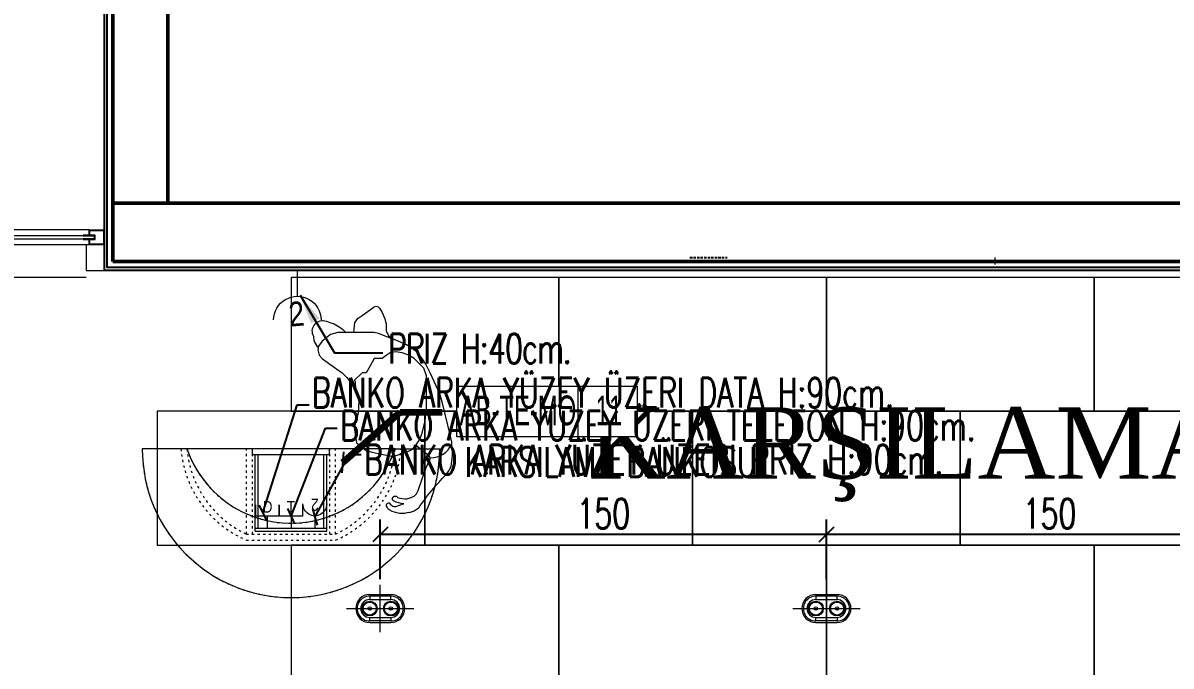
# Model space of a CAD drawing. Header units: millimetres. Extents: x 26282 to 30760, y 1404 to 4574.
# Drawn here: x 27641.6 to 28027.6, y 2442.7 to 2658.9 of the extents above; entities that cross this region are included whole.
import ezdxf
from ezdxf.enums import TextEntityAlignment as Align

# ---------------------------------------------------------------- set-up
doc = ezdxf.new("R2010")
doc.units = ezdxf.units.MM
doc.header["$LTSCALE"] = 0.25
doc.set_wipeout_variables(frame=1)
doc.header["$PDMODE"] = 3
for name, pattern in [('ACAD_ISO03W100', [30, 12, -18]), ('DUZ', [0]), ('HIDDEN2', [4.7625, 3.175, -1.5875])]:
    doc.linetypes.add(name, pattern=pattern)
for name, color, linetype, lineweight in [('AB-DUV', 4, 'Continuous', 50), ('Ahşap Hatch', 44, 'DUZ', 15), ('DOĞRAMA', 30, 'Continuous', 20), ('ELC_SYMBOL (3RDF)', 160, 'Continuous', 20), ('ELC_TEXT (3RDF)', 125, 'Continuous', 15), ('ELECTRIC SYMBOL (3RDF)', 160, 'Continuous', 20), ('FURNITURE (3RDF)', 43, 'Continuous', 20), ('GLASS (3RDF)', 140, 'Continuous', 9), ('INSANGOR', 9, 'Continuous', 5), ('LIGHTING FIXTURE (3RDF)', 20, 'Continuous', 15), ('METAL KES', 5, 'Continuous', 5), ('SERAMIK-floor (3RDF)', 32, 'Continuous', 15), ('TEXT-GNRL (3RDF)', 254, 'Continuous', 15), ('TEXT-LOC-CODE-CEILING(3RDF)', 125, 'Continuous', 15), ('TEXT-LOC-CODE-KEY(3RDF)', 125, 'Continuous', 15), ('WIPEOUT-KEY-2(3RDF)', 9, 'Continuous', 5), ('WOOD (3RDF)', 45, 'Continuous', 15)]:
    doc.layers.add(name, color=color, linetype=linetype, lineweight=lineweight)
for name, color, linetype in [('BOYA (3RDF)', 151, 'Continuous'), ('DIM_RCP (3RDF)', 1, 'Continuous'), ('SIVA (3RDF)', 181, 'Continuous'), ('TEFRIS (3RDF)', 31, 'Continuous'), ('WALL COVERING_MARBLE (3RDF)', 246, 'Continuous')]:
    doc.layers.add(name, color=color, linetype=linetype)
doc.styles.add('DIMTEXT', font='simplex.shx', dxfattribs={"width": 0.7})
doc.styles.add('K-20', font='simplex.shx', dxfattribs={"width": 0.7})
doc.styles.add('mimpro1', font='ARIALN.TTF', dxfattribs={"height": 20})
doc.styles.add('OLCU', font='ARIALN.TTF', dxfattribs={"width": 0.7})
doc.styles.add('OLCU5', font='cityb___.ttf', dxfattribs={"width": 0.8, "height": 1.25})
doc.styles.get("Standard").update_dxf_attribs({"font": 'arial.ttf'})
doc.styles.add('STYLE1', font='cityb___.ttf', dxfattribs={"width": 0.7, "height": 3.75})
doc.dimstyles.new('(YP-ZC)D50', dxfattribs={"dimtxt": 10, "dimasz": 5, "dimexe": 5, "dimexo": 0, "dimgap": 2, "dimtad": 1, "dimdec": 1, "dimrnd": 0.5, "dimzin": 9, "dimdsep": 46, "dimtxsty": 'DIMTEXT', "dimblk": 'OBLIQUE', "dimcen": 0.09, "dimclrd": 256, "dimclre": 256, "dimclrt": 256, "dimadec": 0, "dimazin": 0, "dimtfac": 1, "dimtdec": 1, "dimtix": 1, "dimtmove": 2, "dimatfit": 3, "dimldrblk": 'OBLIQUE', "dimfxl": 15, "dimfxlon": 1, "dimtolj": 1, "dimtzin": 0, "dimlwd": -1, "dimlwe": -1, "dimarcsym": 0})
doc.dimstyles.new('ISO-25', dxfattribs={"dimtxt": 2.5, "dimasz": 2.5, "dimexe": 1.25, "dimexo": 0.625, "dimtad": 1, "dimtxsty": 'Standard', "dimcen": 2.5, "dimadec": 0, "dimazin": 0, "dimtfac": 1, "dimtmove": 0, "dimatfit": 3, "dimfxl": 1, "dimarcsym": 0})
doc.dimstyles.new('olcu5', dxfattribs={"dimtxt": 1.25, "dimasz": 1, "dimexe": 1, "dimexo": 1, "dimgap": 0.5, "dimtad": 1, "dimdec": 1, "dimzin": 12, "dimdsep": 46, "dimtxsty": 'OLCU5', "dimblk1": 'OBLIQUE', "dimblk2": 'OBLIQUE', "dimsah": 1, "dimcen": 1, "dimdle": 1, "dimclrd": 256, "dimclre": 256, "dimclrt": 256, "dimadec": 1, "dimazin": 0, "dimtfac": 1, "dimtdec": 1, "dimtmove": 2, "dimatfit": 3, "dimldrblk": 'OBLIQUE', "dimfxl": 0.1, "dimtolj": 1, "dimtzin": 15, "dimarcsym": 1})
doc.dimstyles.new('STANDARD20', dxfattribs={"dimtxt": 4, "dimasz": 2.5, "dimexe": 2.5, "dimexo": 0.1, "dimgap": 1, "dimtad": 1, "dimdec": 1, "dimdsep": 46, "dimtxsty": 'K-20', "dimblk1": 'OBLIQUE', "dimblk2": 'OBLIQUE', "dimsah": 1, "dimcen": 4.5, "dimdle": 2.5, "dimclrt": 256, "dimadec": 0, "dimazin": 0, "dimtfac": 1, "dimtdec": 1, "dimtix": 1, "dimtmove": 2, "dimatfit": 3, "dimldrblk": 'OBLIQUE', "dimfxl": 1, "dimtolj": 1, "dimarcsym": 0})

# ---------------------------------------------------------------- blocks, each defined once
blk = doc.blocks.new('A$C187D15ED')
at = {"layer": 'WALL COVERING_MARBLE (3RDF)', "linetype": 'HIDDEN2'}
blk.add_line((8295.4, 2375.08), (8307.9, 2375.08), dxfattribs=at)
blk.add_line((8295.4, 2375.08), (8307.9, 2375.08), dxfattribs=at)
at = {"layer": 'WALL COVERING_MARBLE (3RDF)', "lineweight": 0}
blk.add_line((8397.9, 2375.08), (8397.9, 2372.69), dxfattribs=at)
blk.add_line((8397.9, 2375.08), (8397.9, 2372.69), dxfattribs=at)
blk = doc.blocks.new('A$C5E2B7A79')
at = {"layer": 'DOĞRAMA', "color": 252, "ltscale": 0.25}
for p, q in [((0, 5), (146.57, 5)), ((0, 0), (146.57, 0))]:
    blk.add_line(p, q, dxfattribs=at)
at = {"layer": 'GLASS (3RDF)'}
blk.add_lwpolyline([(148.37, 2), (-1.8, 2), (-1.8, 3), (148.37, 3)], dxfattribs=at)
at = {"layer": 'METAL KES', "ltscale": 0.25}
for points in [[(0, 3.2), (0, 5), (-5, 5), (-5, 0), (0, 0), (0, 1.8)], [(-0.2, 3.2), (-0.2, 4.8), (-4.8, 4.8), (-4.8, 0.2), (-0.2, 0.2), (-0.2, 1.8)], [(146.57, 3.2), (146.57, 5), (151.57, 5), (151.57, 0), (146.57, 0), (146.57, 1.8)], [(146.77, 3.2), (146.77, 4.8), (151.37, 4.8), (151.37, 0.2), (146.77, 0.2), (146.77, 1.8)]]:
    blk.add_lwpolyline(points, dxfattribs=at)
for points in [[(2, 3), (-1.8, 3), (-1.8, 2), (2, 2), (2, 1.8), (-2, 1.8), (-2, 3.2), (2, 3.2)], [(144.57, 3), (148.37, 3), (148.37, 2), (144.57, 2), (144.57, 1.8), (148.57, 1.8), (148.57, 3.2), (144.57, 3.2)]]:
    blk.add_lwpolyline(points, close=True, dxfattribs=at)
blk = doc.blocks.new('A$C2CAC699B')
at = {"layer": 'INSANGOR', "linetype": 'Continuous'}
for points in [[(61.83, 63.24), (59.14, 62.62), (43.45, 58.95), (39.91, 57.8), (30.36, 53.48), (26.41, 51.42), (23.81, 49.84), (20.75, 47.29), (18.59, 44.37), (17.66, 42.59), (15.96, 38.9), (15.24, 37.1)], [(62.89, 63.28), (61.83, 63.24)], [(87.6, 42.94), (87.1, 44.36), (86.45, 46.18), (85.28, 47.26), (83.82, 48.01), (78.58, 49.85), (73.36, 51.65), (71.4, 52.57), (69.44, 53.49), (68.59, 53.2), (65.52, 49.85), (64.86, 48.93), (64.2, 48.01), (63, 47.07)], [(18.25, 2.72), (19.88, 2.4), (22.31, 3), (23.81, 4.24), (26.44, 7.87), (30.36, 13.34), (32.46, 15.6), (36.89, 18.82), (39, 19.96), (40.81, 20.65), (43.02, 20.97), (48.66, 20.65), (51.94, 19.73), (55.22, 18.82), (62.21, 19.99), (65.67, 24.29), (66.38, 27.07), (66.99, 29.76), (68.33, 36.69), (68.3, 37.07), (66.99, 40.7), (65.67, 44.37), (64.75, 45.75), (63, 47.07)], [(63, 47.07), (61.75, 48.01), (59.69, 49.1), (57.82, 49.84), (52.19, 51.2), (46.05, 51.68), (38.21, 51.68), (31.65, 51.68), (28.21, 50.59), (23.81, 46.17), (22.07, 43.19), (21.2, 40.7), (20.84, 37.63), (21.2, 35.23), (22.5, 33.41), (23.81, 31.59), (23.81, 29.78), (23.81, 27.96), (27.08, 26.12), (30.36, 24.29), (30.36, 23.39), (30.36, 22.48), (33.64, 19.04), (34.36, 19.3)], [(93.7, 43.58), (93.78, 44), (93.16, 46.17), (92.5, 47.09), (91.84, 48.01), (91.74, 48.22)], [(12.04, 18.66), (7.42, 19.21), (5.5, 20.65), (4.19, 22.48), (0.26, 27.96), (0, 28.78), (0.26, 29.76), (0.86, 30.41), (2.87, 31.59), (5.83, 32.82), (8.11, 33.43), (9.42, 33.43), (11.24, 33.43), (13.48, 34.44), (15.16, 37.07)], [(15.24, 37.1), (14.08, 34.2)], [(14.08, 34.2), (12.38, 29.91), (12.04, 27.96), (12.04, 18.82), (12.04, 18.66)], [(12.04, 18.66), (12.04, 15.18)], [(34.36, 19.3), (38.02, 19.43)], [(12.04, 15.18), (12.04, 11.51), (12.89, 8.12), (15.96, 4.24), (18.25, 2.72)]]:
    blk.add_lwpolyline(points, dxfattribs=at)
for points in [[(68.96, 53.51, 0.311948), (62.72, 63.12, 1.358377)], [(72.97, 62.91, 0.0872), (62.89, 63.28, -0.433623)], [(91.74, 48.22, -0.042638), (76.61, 60.64, 0.060699), (72.97, 62.91, -0.074212)], [(93.78, 44, -0.209164), (92.81, 35.08, -0.196523), (90.91, 33.6, -0.716949), (89.61, 35.08, 0.422929), (90.91, 38.3, -0.032383), (89.85, 41.52, -0.100269), (88.58, 36.82, -1.281476), (87, 38.59, 0.090201), (87.6, 42.94, 0.267152)], [(18.59, 2.4), (16.13, 0.9), (14.64, 0.57), (13.85, 0.57, -0.723469), (6.88, 6.29), (7.41, 7.8), (8.11, 9.71), (9.4, 12.11, -0.044075), (12.04, 15.18)]]:
    blk.add_lwpolyline(points, format="xyb", dxfattribs=at)
blk = doc.blocks.new('A$C69A50632')
at = {"layer": 'TEXT-LOC-CODE-CEILING(3RDF)'}
blk.add_line((54.94, 0, 0), (54.94, 17.08, 0), dxfattribs=at)
at = {"layer": 'TEXT-LOC-CODE-CEILING(3RDF)', "elevation": 0}
blk.add_lwpolyline([(74.73, 0), (14.11, 0), (14.11, 17.08), (74.73, 17.08)], close=True, dxfattribs=at)
at = {"layer": 'TEXT-LOC-CODE-CEILING(3RDF)', "style": 'STYLE1', "width": 0.7}
for tag, p in [('MO-01', (24.87, 20.78, 0)), ('NO', (75.98, 20.78, 0))]:
    blk.add_attdef(tag, text='', height=16, rotation=180, dxfattribs=at).set_placement(p, align=Align.MIDDLE)
blk = doc.blocks.new('_Oblique')
at = {"color": 0, "linetype": 'ByBlock', "lineweight": -2}
blk.add_line((-0.5, -0.5), (0.5, 0.5), dxfattribs=at)
blk = doc.blocks.new('A$C1F2C7BF3')
at = {"layer": 'WOOD (3RDF)', "ltscale": 0.25}
for p, q in [((50, 15), (50, 100)), ((48, 37.1), (48, 62.9)), ((48, 62.9), (50, 62.9)), ((48, 37.1), (50, 37.1)), ((50, 15), (50, 0))]:
    blk.add_line(p, q, dxfattribs=at)
at = {"layer": 'WOOD (3RDF)', "linetype": 'ACAD_ISO03W100', "ltscale": 0.25}
for p, q in [((19.36, 65), (19.36, 35)), ((21.36, 65), (50, 65)), ((21.36, 65), (21.36, 35)), ((21.36, 63), (50, 63)), ((21.36, 37), (50, 37)), ((21.36, 35), (50, 35))]:
    blk.add_line(p, q, dxfattribs=at)
at = {"layer": 'WOOD (3RDF)', "color": 252, "ltscale": 0.25}
for p, q in [((22.36, 62), (48, 62)), ((22.36, 62), (22.36, 38)), ((23.36, 62), (23.36, 38)), ((23.36, 61), (48, 61)), ((23.36, 39), (48, 39)), ((22.36, 38), (48, 38))]:
    blk.add_line(p, q, dxfattribs=at)
at = {"layer": 'WOOD (3RDF)', "ltscale": 0.25}
for centre, radius, start, end in [((50, 50), 50, 90, 270), ((62, 50), 37, 108.9246, 251.0754)]:
    blk.add_arc(centre, radius, start, end, dxfattribs=at)
at = {"layer": 'WOOD (3RDF)', "linetype": 'ACAD_ISO03W100', "ltscale": 0.25}
for centre, radius, start, end in [((52.91, 50.62), 36.5, 94.5698, 156.7921), ((53.14, 50), 35.14, 95.1275, 154.7318), ((52.9, 49.38), 36.49, 203.2014, 265.4367), ((53.14, 50), 35.14, 205.2682, 264.8725)]:
    blk.add_arc(centre, radius, start, end, dxfattribs=at)
blk = doc.blocks.new('sefeefe')
at = {"layer": 'FURNITURE (3RDF)', "color": 252, "linetype": 'ACAD_ISO03W100', "ltscale": 0.25}
for p, q in [((35, 50), (-50, 50)), ((-15, 21.36), (-15, 50)), ((-13, 21.36), (-13, 50)), ((-12.9, 48), (-12.9, 50)), ((12.9, 48), (-12.9, 48)), ((-12, 22.36), (-12, 48)), ((-11, 23.36), (-11, 48)), ((11, 23.36), (11, 48)), ((12, 22.36), (12, 48)), ((12.9, 48), (12.9, 50)), ((13, 21.36), (13, 50)), ((15, 21.36), (15, 50)), ((35, 50), (50, 50)), ((-12, 23.36), (12, 23.36)), ((-15, 21.36), (15, 21.36)), ((-15, 19.36), (15, 19.36)), ((-12, 22.36), (12, 22.36))]:
    blk.add_line(p, q, dxfattribs=at)
for centre, radius, start, end in [((0, 50), 50, 180, 0), ((-0.62, 52.91), 36.5, 184.5698, 246.7921), ((0, 53.14), 35.14, 185.1275, 244.7318), ((0, 62), 37, 198.9246, 341.0754), ((0.62, 52.9), 36.49, 293.2014, 355.4367), ((0, 53.14), 35.14, 295.2682, 354.8725)]:
    blk.add_arc(centre, radius, start, end, dxfattribs=at)
blk = doc.blocks.new('TELEFON')
blk.add_line((0, 0), (0, -5.19))
blk.add_lwpolyline([(-4.99, 4.99), (-4.99, 0), (4.99, 0), (4.99, 4.99)])
blk = doc.blocks.new('A$C6A484B14')
at = {"layer": 'ELC_SYMBOL (3RDF)', "xscale": -1.540150308937239, "yscale": 1.540150308937239, "zscale": 1.540150308937239, "rotation": 270}
blk.add_blockref('TELEFON', (8, 7.68, 3.46), dxfattribs=at)
at = {"layer": 'ELC_SYMBOL (3RDF)', "style": 'mimpro1'}
blk.add_text('D', height=7.92, rotation=270.00025, dxfattribs=at).set_placement((10.4, 10.71, -0.03))
blk = doc.blocks.new('A$C5B13659F')
at = {"layer": 'ELC_SYMBOL (3RDF)'}
blk.add_line((0.1286, 0.0768), (0.2086, 0.0768), dxfattribs=at)
blk.add_lwpolyline([(0.0517, 0.1537), (0.1286, 0.1537), (0.1286, 0), (0.0517, 0)], dxfattribs=at)
at = {"layer": 'ELC_SYMBOL (3RDF)', "style": 'mimpro1'}
blk.add_text('T', height=0.0792, rotation=90.00025, dxfattribs=at).set_placement((0.1044, 0.0482, -0.035))
blk = doc.blocks.new('PRIZ')
blk.add_line((0, 0), (0, -5.19))
at = {"extrusion": (0, 0, -1)}
blk.add_ellipse((0, 4.99), major_axis=(3.53, 3.53), ratio=1, start_param=0.785398, end_param=3.926991, dxfattribs=at)
blk = doc.blocks.new('A$C52CE1594')
at = {"layer": 'ELC_SYMBOL (3RDF)', "xscale": 1.6, "yscale": 1.6, "zscale": 1.6, "rotation": 179.9999999999982}
blk.add_blockref('PRIZ', (7.98, 14), dxfattribs=at)
at = {"layer": 'ELC_SYMBOL (3RDF)', "style": 'mimpro1'}
blk.add_text('2', height=8.22, rotation=0.77608, dxfattribs=at).set_placement((5.39, 2.47, 0))
blk = doc.blocks.new('frfrfrfrf')
at = {"layer": 'LIGHTING FIXTURE (3RDF)', "color": 5, "ltscale": 0.25}
for p, q in [((0, -7.91), (0, 7.91)), ((-11.3, 0), (11.3, 0))]:
    blk.add_line(p, q, dxfattribs=at)
at = {"layer": 'LIGHTING FIXTURE (3RDF)', "color": 2, "ltscale": 0.25}
for p, q in [((-3.56, 4.69), (3.56, 4.69)), ((3.56, 4.19), (-3.56, 4.19)), ((-3.56, 4.19), (-3.56, 2.99)), ((3.56, 2.99), (3.56, 4.19)), ((-3.56, 2.99), (3.56, 2.99)), ((-3.56, -2.99), (3.59, -2.99)), ((-3.56, -4.19), (-3.56, -2.99)), ((3.56, -2.99), (3.56, -4.19)), ((3.59, -4.19), (-3.56, -4.19)), ((-3.56, -4.69), (3.56, -4.69))]:
    blk.add_line(p, q, dxfattribs=at)
for centre, radius in [((-3.56, 0), 2.49), ((-3.56, 0), 2.19), ((-3.56, 0), 0.6), ((3.56, 0), 2.49), ((3.56, 0), 2.19), ((3.56, 0), 0.6)]:
    blk.add_circle(centre, radius, dxfattribs=at)
for centre, radius, start, end in [((-3.56, 0), 4.69, 90, 270), ((-3.56, 0), 4.19, 90, 270.0013), ((3.56, 0), 4.19, 269.6431, 90), ((3.56, 0), 4.69, 270, 90), ((-3.56, 0), 2.99, 90, 270), ((3.56, 0), 2.99, 270, 90)]:
    blk.add_arc(centre, radius, start, end, dxfattribs=at)
blk = doc.blocks.new('*D214')
at = {"layer": 'Defpoints', "color": 0, "ltscale": 0.25, "transparency": 16777216}
for p in [(27911.7, 2486.93), (27911.7, 2469.95), (28061.7, 2469.95)]:
    blk.add_point(p, dxfattribs=at)
at = {"layer": 'DIM_RCP (3RDF)', "ltscale": 0.25, "transparency": 16777216}
for p, q in [((27911.7, 2471.93), (27911.7, 2491.93)), ((28061.7, 2471.93), (28061.7, 2491.93)), ((28061.7, 2486.93), (27911.7, 2486.93))]:
    blk.add_line(p, q, dxfattribs=at)
at = {"layer": 'DIM_RCP (3RDF)', "ltscale": 0.25, "transparency": 16777216, "xscale": 5, "yscale": 5, "zscale": 5, "rotation": 180}
blk.add_blockref('_Oblique', (27911.7, 2486.93), dxfattribs=at)
at = {"layer": 'DIM_RCP (3RDF)', "ltscale": 0.25, "transparency": 16777216, "xscale": 5, "yscale": 5, "zscale": 5}
blk.add_blockref('_Oblique', (28061.7, 2486.93), dxfattribs=at)
at = {"layer": 'DIM_RCP (3RDF)', "ltscale": 0.25, "transparency": 16777216, "insert": (27986.7, 2493.93), "char_height": 10, "attachment_point": 5, "style": 'DIMTEXT'}
blk.add_mtext('\\A1;150', dxfattribs=at)
blk = doc.blocks.new('*D215')
at = {"layer": 'Defpoints', "color": 0, "ltscale": 0.25, "transparency": 16777216}
for p in [(27761.7, 2486.93), (27761.7, 2469.95), (27911.7, 2469.95)]:
    blk.add_point(p, dxfattribs=at)
at = {"layer": 'DIM_RCP (3RDF)', "ltscale": 0.25, "transparency": 16777216}
for p, q in [((27761.7, 2471.93), (27761.7, 2491.93)), ((27911.7, 2471.93), (27911.7, 2491.93)), ((27911.7, 2486.93), (27761.7, 2486.93))]:
    blk.add_line(p, q, dxfattribs=at)
at = {"layer": 'DIM_RCP (3RDF)', "ltscale": 0.25, "transparency": 16777216, "xscale": 5, "yscale": 5, "zscale": 5, "rotation": 180}
blk.add_blockref('_Oblique', (27761.7, 2486.93), dxfattribs=at)
at = {"layer": 'DIM_RCP (3RDF)', "ltscale": 0.25, "transparency": 16777216, "xscale": 5, "yscale": 5, "zscale": 5}
blk.add_blockref('_Oblique', (27911.7, 2486.93), dxfattribs=at)
at = {"layer": 'DIM_RCP (3RDF)', "ltscale": 0.25, "transparency": 16777216, "insert": (27836.7, 2493.93), "char_height": 10, "attachment_point": 5, "style": 'DIMTEXT'}
blk.add_mtext('\\A1;150', dxfattribs=at)

msp = doc.modelspace()

# ---------------------------------------------------------------- linework, layer by layer
at = {"layer": 'Ahşap Hatch', "ltscale": 0.25}
msp.add_line((27662.84, 2573.346), (27485.224, 2573.346), dxfattribs=at)
at = {"layer": 'BOYA (3RDF)'}
for points in [[(27664.783, 2786.39), (27644.29, 2786.39), (27644.29, 2707.146), (27668.84, 2707.146), (27668.84, 2575.707)], [(28187.781, 2575.707), (27668.84, 2575.707)]]:
    msp.add_lwpolyline(points, dxfattribs=at)
at = {"layer": 'DOĞRAMA', "ltscale": 0.25}
msp.add_lwpolyline([(27662.84, 2575.707), (27668.84, 2575.707), (27668.84, 2584.346), (27662.84, 2584.346)], close=True, dxfattribs=at)
at = {"layer": 'SERAMIK-floor (3RDF)', "ltscale": 0.25}
for points in [[(27731.7, 2573.346), (27731.7, 2528.346), (27821.7, 2528.346), (27821.7, 2573.346)], [(27821.7, 2573.346), (27821.7, 2528.346), (27911.7, 2528.346), (27911.7, 2573.346)], [(27911.7, 2573.346), (27911.7, 2528.346), (28001.7, 2528.346), (28001.7, 2573.346)], [(28001.7, 2573.346), (28001.7, 2528.346), (28091.7, 2528.346), (28091.7, 2573.346)], [(27686.7, 2528.346), (27686.7, 2483.346), (27776.7, 2483.346), (27776.7, 2528.346)], [(27776.7, 2528.346), (27776.7, 2483.346), (27866.7, 2483.346), (27866.7, 2528.346)], [(27866.7, 2528.346), (27866.7, 2483.346), (27956.7, 2483.346), (27956.7, 2528.346)], [(27956.7, 2528.346), (27956.7, 2483.346), (28046.7, 2483.346), (28046.7, 2528.346)], [(27731.7, 2483.346), (27731.7, 2438.346), (27821.7, 2438.346), (27821.7, 2483.346)], [(27821.7, 2483.346), (27821.7, 2438.346), (27911.7, 2438.346), (27911.7, 2483.346)], [(27911.7, 2483.346), (27911.7, 2438.346), (28001.7, 2438.346), (28001.7, 2483.346)], [(28001.7, 2483.346), (28001.7, 2438.346), (28091.7, 2438.346), (28091.7, 2483.346)]]:
    msp.add_lwpolyline(points, close=True, dxfattribs=at)

# ---------------------------------------------------------------- block references
at = {"layer": 'AB-DUV', "ltscale": 100}
msp.add_blockref('A$C187D15ED', (19570.424, 205.028, 5.126), dxfattribs=at)
at = {"layer": 'Ahşap Hatch', "ltscale": 0.25, "xscale": -1}
msp.add_blockref('A$C5E2B7A79', (27663.84, 2584.346), dxfattribs=at)
at = {"layer": 'ELC_SYMBOL (3RDF)'}
for name, p, xscale, yscale, zscale, rotation in [('PRIZ', (27733.84, 2567.036), 1.6, 1.6, 1.6, 179.9999999999929), ('A$C6A484B14', (27727.543, 2489.069, -1.73), 0.5, 0.5, 0.5, 90), ('A$C52CE1594', (27743.692, 2500.226), 0.5, 0.5, 0.5, 180.0000000000011)]:
    msp.add_blockref(name, p, dxfattribs=dict(at, xscale=xscale, yscale=yscale, zscale=zscale, rotation=rotation))
at = {"layer": 'ELECTRIC SYMBOL (3RDF)', "xscale": 50, "yscale": 50, "zscale": 50, "rotation": 270}
msp.add_blockref('A$C5B13659F', (27727.858, 2499.498), dxfattribs=at)
at = {"layer": 'FURNITURE (3RDF)', "ltscale": 0.25, "rotation": 90}
msp.add_blockref('A$C1F2C7BF3', (27781.7, 2465.707), dxfattribs=at)
at = {"layer": 'FURNITURE (3RDF)'}
msp.add_blockref('sefeefe', (27731.7, 2465.707), dxfattribs=at)
at = {"layer": 'LIGHTING FIXTURE (3RDF)'}
for p in [(27761.7, 2462.045), (27911.7, 2462.045)]:
    msp.add_blockref('frfrfrfrf', p, dxfattribs=at)
at = {"layer": 'TEFRIS (3RDF)', "ltscale": 0.25, "xscale": 0.7393667147925423, "yscale": 0.7393667147925423, "zscale": 0.7393667147925423, "rotation": 270}
msp.add_blockref('A$C2CAC699B', (27738.98, 2563.713), dxfattribs=at)

# ---------------------------------------------------------------- texts
at = {"layer": 'ELC_SYMBOL (3RDF)', "style": 'mimpro1'}
msp.add_text('2', height=8.223, rotation=4.60687, dxfattribs=at).set_placement((27731.257, 2556.81))
at = {"layer": 'ELC_TEXT (3RDF)', "insert": (27764.349, 2554.445, 0), "char_height": 10, "attachment_point": 1, "rotation": 359.99975, "style": 'K-20'}
msp.add_mtext_dynamic_manual_height_columns('{\\T0.95;PRIZ H:40cm.}', width=230.89823, gutter_width=12.5, heights=[0], dxfattribs=at)
at = {"layer": 'TEXT-GNRL (3RDF)', "ltscale": 0.25, "insert": (27831.628, 2529.702), "char_height": 24, "width": 940.7968, "attachment_point": 1}
msp.add_mtext('{\\fTimes New Roman|b0|i0|c162|p18;KARŞILAMA/ FUAYE}', dxfattribs=at)
at = {"layer": 'TEXT-LOC-CODE-KEY(3RDF)', "color": 252, "style": 'K-20', "width": 0.7}
msp.add_text('KARSILAMA BANKOSU', height=10, rotation=359.99975, dxfattribs=at).set_placement((27790.161, 2506.319, 0))

# ---------------------------------------------------------------- dimensions: what is measured, and where the dimension line sits
at = {"layer": 'DIM_RCP (3RDF)', "ltscale": 0.25}
for base, p1, p2, picture, middle in [((27761.7, 2486.933), (27911.7, 2469.952), (27761.7, 2469.952), '*D215', (27836.7, 2493.933)), ((27911.7, 2486.933), (28061.7, 2469.952), (27911.7, 2469.952), '*D214', (27986.7, 2493.933))]:
    dim = msp.add_linear_dim(base=base, p1=p1, p2=p2, dimstyle='(YP-ZC)D50', dxfattribs=at)
    dim.commit()
    dim.dimension.update_dxf_attribs({"geometry": picture, "text_midpoint": middle})

# ---------------------------------------------------------------- leaders
at = {"layer": 'ELC_TEXT (3RDF)'}
for points, dimstyle, override in [([(27734.728, 2567.357, 0), (27746.353, 2547.958, 0), (27762.577, 2547.958, 0)], 'ISO-25', {"dimasz": 10, "dimgap": 0.625, "dimtad": 0, "dimfxl": 0.5, "dimfxlon": 1, "dimarcsym": 2}), ([(27722.19, 2494.269, -1.748), (27733.77, 2530.562, -1.748), (27737.744, 2530.562, -1.748)], 'olcu5', {"dimasz": 4, "dimtad": 0, "dimclrd": 0}), ([(27731.7, 2493.069), (27743.281, 2522.641), (27747.254, 2522.641)], 'olcu5', {"dimasz": 4, "dimtad": 0, "dimclrd": 0}), ([(27739.734, 2492.789, 0.031), (27751.314, 2513.84, 0.031), (27755.288, 2513.84, 0.031)], 'olcu5', {"dimasz": 4, "dimtad": 0, "dimclrd": 0})]:
    msp.add_leader(points, dimstyle=dimstyle, override=override, dxfattribs=at)
at = {"layer": 'TEXT-LOC-CODE-KEY(3RDF)'}
msp.add_leader([(27749.064, 2511.189), (27768.44, 2528.021), (27782.493, 2528.021)], dimstyle='STANDARD20', override={"dimasz": 5, "dimclrd": 256, "dimclre": 256, "dimlwd": 65535, "dimlwe": 65535}, dxfattribs=at)

# ---------------------------------------------------------------- next in the draw order: linework, layer by layer
at = {"layer": 'AB-DUV'}
for p, q in [((27690.283, 2598.346), (27690.283, 2715.425)), ((27671.84, 2598.346), (27671.84, 2710.146))]:
    msp.add_line(p, q, dxfattribs=at)
at = {"layer": 'AB-DUV', "ltscale": 100}
for p, q in [((27671.84, 2598.346), (27671.84, 2578.707)), ((27738.36, 2598.346), (28167.781, 2598.346)), ((27671.84, 2578.707), (28187.781, 2578.707))]:
    msp.add_line(p, q, dxfattribs=at)
at = {"layer": 'AB-DUV'}
msp.add_lwpolyline([(27741.152, 2598.346), (27671.84, 2598.346)], dxfattribs=at)
at = {"layer": 'SIVA (3RDF)'}
msp.add_lwpolyline([(28187.781, 2576.707), (27669.84, 2576.707), (27669.84, 2708.146), (27645.29, 2708.146), (27645.29, 2785.39)], dxfattribs=at)

# ---------------------------------------------------------------- next in the draw order: wipeouts: each hides what was drawn before it
msp.add_wipeout([(27787.452, 2536.806), (27848.065, 2536.806), (27848.065, 2519.73), (27787.452, 2519.73)]).translate(0, 0, 0).dxf.layer = 'WIPEOUT-KEY-2(3RDF)'

# ---------------------------------------------------------------- next in the draw order: block references
at = {"layer": 'TEXT-LOC-CODE-KEY(3RDF)'}
ref = msp.add_blockref('A$C69A50632', (27773.338, 2519.73, 0), dxfattribs=at)
ref.add_attrib('NO', '11', dxfattribs={"height": 10, "rotation": 180, "style": 'OLCU', "text_generation_flag": 6, "width": 0.7}).set_placement((27838.59, 2528.661, 0), align=Align.MIDDLE)
ref.add_attrib('MO-01', 'AB-TE-MO', dxfattribs={"height": 10, "rotation": 180, "style": 'OLCU', "text_generation_flag": 6, "width": 0.7}).set_placement((27807.998, 2528.661, 0), align=Align.MIDDLE)

# ---------------------------------------------------------------- next in the draw order: texts
at = {"layer": 'ELC_TEXT (3RDF)', "style": 'K-20', "width": 0.7}
for s, p in [('BANKO ARKA YÜZEY ÜZERI DATA H:90cm.', (27738.771, 2529.63, -1.778)), ('BANKO ARKA YÜZEY ÜZERI TELEFON H:90cm.', (27748.281, 2518.523, -0.031)), ('BANKO ARKA YÜZEY ÜZERI PRIZ H:90cm.', (27756.314, 2507.115, 0))]:
    msp.add_text(s, height=10, rotation=359.99975, dxfattribs=at).set_placement(p)

doc.saveas('drawing.dxf')
